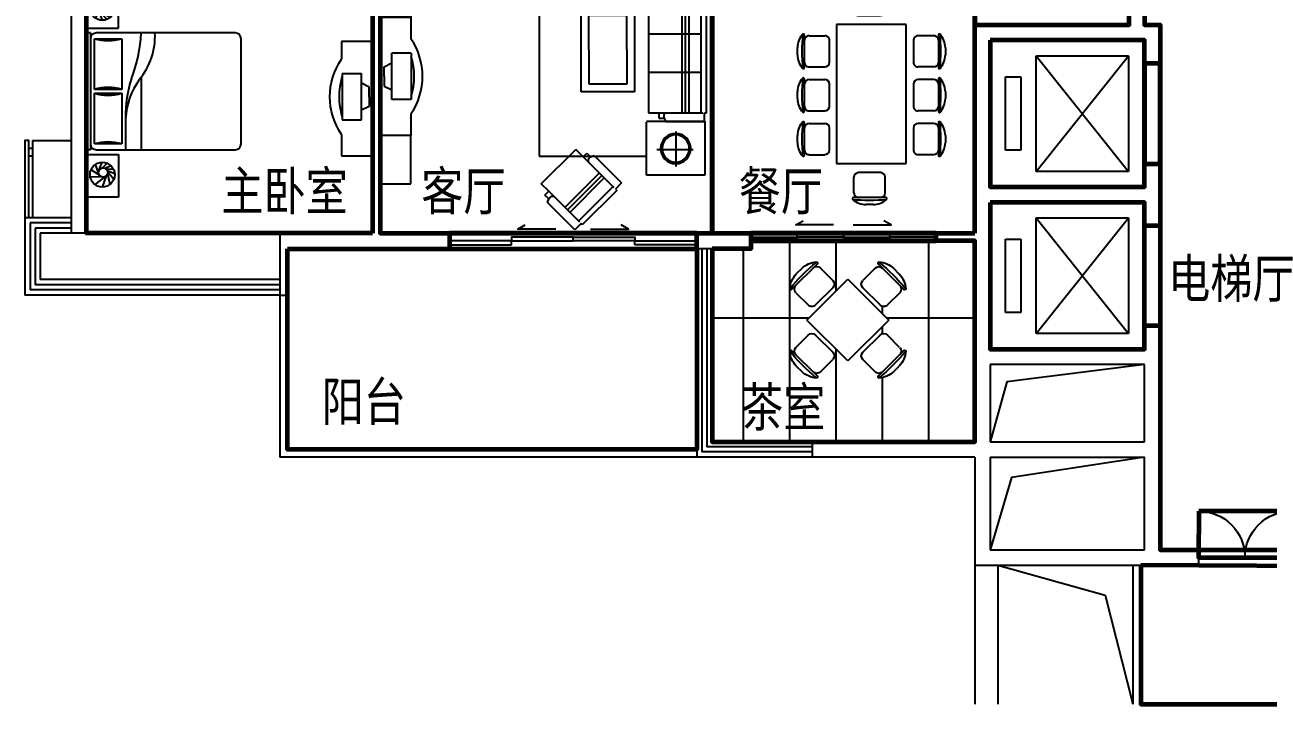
# Model space of a CAD drawing. Extents: x 866697 to 898497, y -913071 to -884071.
# Drawn here: x 866697 to 882797, y -901871 to -893071 of the extents above; entities that cross this region are included whole.
import ezdxf

# ---------------------------------------------------------------- set-up
doc = ezdxf.new("R2010")
doc.units = 0
doc.header["$LTSCALE"] = 1000
doc.header["$MEASUREMENT"] = 0
doc.layers.get('0').update_dxf_attribs({"linetype": 'CONTINUOUS'})
for name, color, linetype in [('3', 3, 'CONTINUOUS'), ('F', 8, 'CONTINUOUS'), ('L-LANGAN', 3, 'CONTINUOUS'), ('OTHER', 2, 'CONTINUOUS'), ('STAIR', 3, 'CONTINUOUS'), ('WALL', 2, 'CONTINUOUS'), ('WINDOW', 4, 'CONTINUOUS')]:
    doc.layers.add(name, color=color, linetype=linetype)
for name, color, linetype, lineweight in [('GT_卧室', 1, 'CONTINUOUS', 60), ('GT_客厅', 2, 'CONTINUOUS', 60), ('GT_玄关', 40, 'CONTINUOUS', 60), ('GT_电梯', 150, 'CONTINUOUS', 60), ('GT_过道', 30, 'CONTINUOUS', 60), ('GT_门', 245, 'CONTINUOUS', 60), ('GT_阳台', 6, 'CONTINUOUS', 60), ('GT_餐厅', 3, 'CONTINUOUS', 60), ('字', 7, 'CONTINUOUS', 0)]:
    doc.layers.add(name, color=color, linetype=linetype, lineweight=lineweight)
doc.layers.add('GT_阳光房', color=240, linetype='CONTINUOUS', lineweight=60, true_color=0xf7085c)
doc.styles.add('-宋体', font='', dxfattribs={"width": 0.6})
doc.styles.get('-宋体').set_extended_font_data('SimSun')

# ---------------------------------------------------------------- blocks, each defined once
blk = doc.blocks.new('M_A3PTU')
for p, q in [((-0.5, 0), (-0.499, -0.498)), ((0.5, 0), (0.499, -0.498))]:
    blk.add_line(p, q)
for centre, start, end in [((0.498, -0.001), 179.9237, 270.115), ((-0.498, -0.001), 269.885, 0.0763)]:
    blk.add_arc(centre, 0.498, start, end)
blk = doc.blocks.new('M_C31TFZ')
for p, q in [((-729, 395), (-404, 720)), ((-672, 593), (-602, 663)), ((-359, 669), (-200, 510)), ((348, 669), (189, 510)), ((393, 721), (718, 395)), ((591, 664), (661, 594)), ((-5, 527), (-536, -3)), ((525, -3), (-5, 527)), ((-678, 351), (-518, 192)), ((-423, 192), (-200, 415)), ((189, 415), (412, 192)), ((667, 351), (508, 192)), ((-536, -3), (-5, -533)), ((-5, -533), (525, -3)), ((-677, -357), (-518, -198)), ((-200, -421), (-423, -198)), ((412, -198), (190, -420)), ((667, -357), (508, -198)), ((-403, -726), (-729, -401)), ((718, -401), (393, -726)), ((-602, -670), (-672, -599)), ((-359, -675), (-200, -516)), ((349, -675), (190, -516)), ((661, -599), (591, -669))]:
    blk.add_line(p, q)
for centre, radius, start, end in [((1327, -1336), 2713, 129.8023, 140.1977), ((-386, 434), 316, 94.2735, 133.2349), ((-407, 621), 67.5, 45, 135), ((-408, 738), 10, 22.33, 94.2735), ((-418, 734), 20, 315, 22.33), ((396, 622), 67.5, 45, 135), ((407, 735), 20, 157.67, 225), ((398, 738), 10, 85.7265, 157.67), ((-1338, -1336), 2713, 39.8023, 50.1977), ((375, 434), 316, 46.7651, 85.7265), ((-442, 377), 316, 136.7651, 175.7265), ((-248, 462), 67.5, 315, 45), ((237, 462), 67.5, 135, 225), ((431, 377), 316, 4.2735, 43.2349), ((-747, 400), 10, 175.7265, 247.67), ((-743, 409), 20, 247.67, 315), ((-630, 399), 67.5, 135, 225), ((619, 399), 67.5, 315, 45), ((732, 409), 20, 225, 292.33), ((736, 400), 10, 292.33, 4.2735), ((-471, 239), 67.5, 225, 315), ((460, 240), 67.5, 225, 315), ((-471, -246), 67.5, 45, 135), ((460, -245), 67.5, 45, 135), ((-747, -406), 10, 112.33, 184.2735), ((-442, -383), 316, 184.2735, 223.2349), ((1328, 1330), 2713, 219.8023, 230.1977), ((-743, -415), 20, 45, 112.33), ((-630, -405), 67.5, 135, 225), ((-248, -468), 67.5, 315, 45), ((237, -468), 67.5, 135, 225), ((-1338, 1330), 2713, 309.8023, 320.1977), ((431, -383), 316, 316.7651, 355.7265), ((619, -405), 67.5, 315, 45), ((732, -415), 20, 67.67, 135), ((736, -406), 10, 355.7265, 67.67), ((-385, -440), 316, 226.7651, 265.7265), ((-407, -627), 67.5, 225, 315), ((-408, -744), 10, 265.7265, 337.67), ((-418, -741), 20, 337.67, 45), ((396, -627), 67.5, 225, 315), ((407, -740), 20, 135, 202.33), ((398, -744), 10, 202.33, 274.2735), ((375, -439), 316, 274.2735, 313.2349)]:
    blk.add_arc(centre, radius, start, end)
at = {"width": 0.8, "flags": 9}
for tag in ['XSIZE', 'YSIZE']:
    blk.add_attdef(tag, (0, 0), '', height=0.5, dxfattribs=at)
blk = doc.blocks.new('A$C77C702D5')
for p, q in [((400, 2609), (0, 2609)), ((400, 2609), (400, 2160)), ((0, 2160), (400, 2160)), ((400, 2160), (0, 2160)), ((400, 2160), (400, 1879)), ((154, 1092), (154, 1692)), ((404, 1692), (154, 1692)), ((404, 1692), (404, 1092)), ((54, 1517), (154, 1567)), ((54, 1392), (54, 1517)), ((54, 1392), (54, 1267)), ((54, 1267), (154, 1217)), ((404, 1092), (154, 1092)), ((400, 906), (400, 626)), ((400, 626), (0, 626)), ((400, 626), (0, 626)), ((400, 0), (400, 626)), ((0, 0), (400, 0))]:
    blk.add_line(p, q)
for centre, radius, start, end in [((-315, 1393), 865, 325.7553, 34.2447), ((-483, 1392), 925, 343.6295, 16.3705)]:
    blk.add_arc(centre, radius, start, end)
blk = doc.blocks.new('M_C30XGI')
for p, q in [((-689, 1088), (-589, 1088)), ((-57, 1088), (42, 1088)), ((574, 1088), (673, 1088)), ((-869, 988), (-409, 988)), ((-864, 920), (-864, 695)), ((-414, 920), (-414, 695)), ((-238, 988), (222, 988)), ((-233, 920), (-233, 695)), ((217, 920), (217, 695)), ((394, 988), (854, 988)), ((399, 920), (399, 695)), ((849, 920), (849, 695)), ((-797, 628), (-482, 628)), ((-165, 628), (150, 628)), ((466, 628), (781, 628)), ((-1023, 524), (-1023, -476)), ((977, 524), (-1023, 524)), ((977, -476), (977, 524)), ((-1514, -232), (-1514, 228)), ((-1447, 223), (-1222, 223)), ((1400, 223), (1175, 223)), ((1467, 228), (1467, -232)), ((-1614, -52), (-1614, 47)), ((-1154, -160), (-1154, 155)), ((1107, 155), (1107, -160)), ((1567, 47), (1567, -52)), ((-1447, -227), (-1222, -227)), ((1400, -227), (1175, -227)), ((-1023, -476), (977, -476)), ((-864, -873), (-864, -648)), ((-482, -580), (-797, -580)), ((-414, -873), (-414, -648)), ((-233, -873), (-233, -648)), ((150, -580), (-165, -580)), ((217, -873), (217, -648)), ((399, -873), (399, -648)), ((781, -580), (466, -580)), ((849, -873), (849, -648)), ((-409, -940), (-869, -940)), ((-589, -1040), (-689, -1040)), ((222, -940), (-238, -940)), ((42, -1040), (-57, -1040)), ((854, -940), (394, -940)), ((673, -1040), (574, -1040))]:
    blk.add_line(p, q)
for centre, radius, start, end in [((-679, 772), 316, 91.7651, 130.7265), ((-599, 772), 316, 49.2735, 88.2349), ((-48, 772), 316, 91.7651, 130.7265), ((32, 772), 316, 49.2735, 88.2349), ((584, 772), 316, 91.7651, 130.7265), ((664, 772), 316, 49.2735, 88.2349), ((-878, 1004), 10, 130.7265, 202.67), ((-869, 1008), 20, 202.67, 270), ((-639, -1690), 2713, 84.8023, 95.1977), ((-797, 920), 67.5, 90, 180), ((-482, 920), 67.5, 0, 90), ((-409, 1008), 20, 270, 337.33), ((-400, 1004), 10, 337.33, 49.2735), ((-247, 1004), 10, 130.7265, 202.67), ((-238, 1008), 20, 202.67, 270), ((-8, -1690), 2713, 84.8023, 95.1977), ((-165, 920), 67.5, 90, 180), ((150, 920), 67.5, 0, 90), ((222, 1008), 20, 270, 337.33), ((232, 1004), 10, 337.33, 49.2735), ((384, 1004), 10, 130.7265, 202.67), ((394, 1008), 20, 202.67, 270), ((624, -1690), 2713, 84.8023, 95.1977), ((466, 920), 67.5, 90, 180), ((781, 920), 67.5, 0, 90), ((854, 1008), 20, 270, 337.33), ((863, 1004), 10, 337.33, 49.2735), ((-797, 695), 67.5, 180, 270), ((-482, 695), 67.5, 270, 0), ((-165, 695), 67.5, 180, 270), ((150, 695), 67.5, 270, 0), ((466, 695), 67.5, 180, 270), ((781, 695), 67.5, 270, 0), ((-1299, 38), 316, 139.2735, 178.2349), ((1164, -2), 2713, 174.8023, 185.1977), ((-1530, 237), 10, 67.33, 139.2735), ((-1534, 228), 20, 0, 67.33), ((-1447, 155), 67.5, 90, 180), ((-1222, 155), 67.5, 0, 90), ((1175, 155), 67.5, 90, 180), ((1400, 155), 67.5, 0, 90), ((1487, 228), 20, 112.67, 180), ((1484, 237), 10, 40.7265, 112.67), ((-1210, -2), 2713, 354.8023, 5.1977), ((1252, 38), 316, 1.7651, 40.7265), ((-1299, -42), 316, 181.7651, 220.7265), ((-1447, -160), 67.5, 180, 270), ((-1222, -160), 67.5, 270, 0), ((1175, -160), 67.5, 180, 270), ((1400, -160), 67.5, 270, 0), ((1252, -42), 316, 319.2735, 358.2349), ((-1530, -241), 10, 220.7265, 292.67), ((-1534, -232), 20, 292.67, 0), ((1487, -232), 20, 180, 247.33), ((1484, -241), 10, 247.33, 319.2735), ((-797, -648), 67.5, 90, 180), ((-482, -648), 67.5, 0, 90), ((-165, -648), 67.5, 90, 180), ((150, -648), 67.5, 0, 90), ((466, -648), 67.5, 90, 180), ((781, -648), 67.5, 0, 90), ((-797, -873), 67.5, 180, 270), ((-482, -873), 67.5, 270, 0), ((-165, -873), 67.5, 180, 270), ((150, -873), 67.5, 270, 0), ((466, -873), 67.5, 180, 270), ((781, -873), 67.5, 270, 0), ((-869, -960), 20, 90, 157.33), ((-878, -957), 10, 157.33, 229.2735), ((-679, -725), 316, 229.2735, 268.2349), ((-639, 1737), 2713, 264.8023, 275.1977), ((-599, -725), 316, 271.7651, 310.7265), ((-409, -960), 20, 22.67, 90), ((-400, -957), 10, 310.7265, 22.67), ((-247, -957), 10, 157.33, 229.2735), ((-238, -960), 20, 90, 157.33), ((-8, 1737), 2713, 264.8023, 275.1977), ((-48, -725), 316, 229.2735, 268.2349), ((32, -725), 316, 271.7651, 310.7265), ((222, -960), 20, 22.67, 90), ((232, -957), 10, 310.7265, 22.67), ((384, -957), 10, 157.33, 229.2735), ((394, -960), 20, 90, 157.33), ((584, -725), 316, 229.2735, 268.2349), ((624, 1737), 2713, 264.8023, 275.1977), ((664, -725), 316, 271.7651, 310.7265), ((854, -960), 20, 22.67, 90), ((863, -957), 10, 310.7265, 22.67)]:
    blk.add_arc(centre, radius, start, end)
at = {"width": 0.8, "flags": 9}
for tag in ['XSIZE', 'YSIZE']:
    blk.add_attdef(tag, (0, 0), '', height=0.5, dxfattribs=at)
blk = doc.blocks.new('A$C67DA318A')
for p, q in [((775, 3919), (21, 3919)), ((21, 3919), (21, 3221)), ((774, 3221), (775, 3909)), ((833, 3419), (834, 3919)), ((834, 3919), (947, 3919)), ((947, 3942), (1578, 3942)), ((947, 3919), (947, 3942)), ((947, 3897), (947, 3191)), ((947, 3874), (1578, 3874)), ((1578, 3942), (1578, 3919)), ((1578, 3919), (1691, 3919)), ((1578, 3897), (1578, 3328)), ((1691, 3919), (1691, 3419)), ((1786, 3417), (1786, 3917)), ((1786, 3917), (1900, 3917)), ((1900, 3895), (1899, 3189)), ((1900, 3940), (2530, 3940)), ((1900, 3917), (1900, 3940)), ((1900, 3872), (2530, 3872)), ((2530, 3940), (2530, 3917)), ((2530, 3917), (2644, 3917)), ((2530, 3895), (2530, 3326)), ((2644, 3917), (2644, 3417)), ((398, 3786), (398, 3334)), ((1578, 3715), (947, 3715)), ((2530, 3713), (1899, 3713)), ((644, 3555), (173, 3555)), ((1578, 3669), (947, 3669)), ((1578, 3624), (947, 3624)), ((2530, 3667), (1899, 3667)), ((2530, 3622), (1899, 3622)), ((879, 3396), (833, 3419)), ((879, 3328), (879, 3396)), ((923, 3396), (945, 3419)), ((1600, 3396), (1578, 3419)), ((1646, 3396), (1600, 3396)), ((1691, 3419), (1646, 3396)), ((1646, 3396), (1646, 3328)), ((1831, 3394), (1786, 3417)), ((1831, 3326), (1831, 3394)), ((1831, 3394), (1877, 3394)), ((1877, 3394), (1899, 3417)), ((2552, 3394), (2530, 3417)), ((2598, 3394), (2552, 3394)), ((2644, 3417), (2598, 3394)), ((2598, 3394), (2598, 3326)), ((21, 3221), (774, 3221)), ((947, 3328), (879, 3328)), ((947, 3191), (947, 3328)), ((1578, 3328), (1577, 3191)), ((1646, 3328), (1578, 3328)), ((1899, 3326), (1831, 3326)), ((1899, 3189), (1899, 3326)), ((2530, 3326), (2530, 3189)), ((2598, 3326), (2530, 3326)), ((0, 3063), (23, 3063)), ((0, 1516), (0, 3063)), ((23, 3177), (524, 3177)), ((23, 3063), (23, 3177)), ((524, 3063), (46, 3063)), ((68, 1516), (69, 3063)), ((228, 3063), (227, 1516)), ((273, 3063), (273, 1516)), ((319, 3063), (318, 1516)), ((524, 3177), (546, 3132)), ((546, 3086), (524, 3063)), ((615, 3063), (524, 3063)), ((546, 3132), (615, 3132)), ((546, 3132), (546, 3086)), ((615, 3132), (615, 3063)), ((615, 3063), (751, 3063)), ((751, 3063), (751, 1516)), ((1577, 3191), (947, 3191)), ((2530, 3189), (1899, 3189)), ((2165, 3187), (2165, 953)), ((932, 2879), (931, 1785)), ((1620, 2878), (932, 2879)), ((1032, 2779), (1031, 1885)), ((1520, 2778), (1032, 2779)), ((1519, 1885), (1520, 2778)), ((1619, 1785), (1620, 2878)), ((751, 2540), (68, 2540)), ((751, 2040), (68, 2040)), ((931, 1785), (1619, 1785)), ((1031, 1885), (1519, 1885)), ((23, 1516), (0, 1516)), ((23, 1403), (23, 1516)), ((523, 1516), (45, 1516)), ((546, 1494), (523, 1516)), ((614, 1516), (523, 1516)), ((546, 1448), (546, 1494)), ((614, 1516), (614, 1448)), ((751, 1516), (614, 1516)), ((774, 1407), (20, 1407)), ((20, 1407), (20, 708)), ((523, 1403), (23, 1403)), ((546, 1448), (523, 1403)), ((614, 1448), (546, 1448)), ((774, 708), (774, 1396)), ((397, 1273), (397, 821)), ((643, 1042), (172, 1042)), ((1194, 542), (1692, 1041)), ((1548, 993), (1499, 944)), ((1596, 944), (1548, 993)), ((1692, 1041), (1596, 944)), ((2138, 595), (1692, 1041)), ((2165, 953), (774, 954)), ((1451, 961), (1097, 607)), ((1499, 944), (1451, 961)), ((1499, 944), (1531, 912)), ((1531, 912), (1531, 880)), ((20, 708), (774, 708)), ((1768, 225), (1322, 671)), ((1800, 257), (1354, 703)), ((1832, 290), (1387, 735)), ((1097, 607), (1177, 526)), ((1177, 526), (1161, 510)), ((1161, 510), (1607, 64)), ((1210, 558), (1655, 113)), ((1639, 97), (2041, 499)), ((2041, 499), (2138, 595)), ((2090, 450), (2041, 499)), ((1703, 0), (2057, 354)), ((2009, 434), (1977, 434)), ((2041, 402), (2009, 434)), ((2041, 402), (2090, 450)), ((2057, 354), (2041, 402)), ((1607, 64), (1623, 80)), ((1623, 80), (1703, 0))]:
    blk.add_line(p, q)
for centre, radius in [((398, 3565), 196), ((398, 3565), 176), ((397, 1052), 196), ((397, 1052), 176)]:
    blk.add_circle(centre, radius)
blk = doc.blocks.new('A$C08F10900')
for p, q in [((133, 1202), (133, 1482)), ((133, 1482), (533, 1482)), ((533, 1482), (533, 1)), ((143, 415), (143, 1015)), ((143, 1015), (393, 1015)), ((393, 1015), (393, 415)), ((493, 840), (393, 890)), ((493, 715), (493, 840)), ((493, 715), (493, 590)), ((493, 590), (393, 540)), ((143, 415), (393, 415)), ((133, 0), (133, 228)), ((533, 1), (133, 0))]:
    blk.add_line(p, q)
for centre, radius, start, end in [((848, 715), 865, 145.7553, 214.2447), ((1031, 715), 925, 163.6295, 196.3705)]:
    blk.add_arc(centre, radius, start, end)
blk = doc.blocks.new('A$C314C3C37')
for p, q in [((0, 2744), (0, 2191)), ((412, 2744), (0, 2744)), ((412, 2191), (412, 2744)), ((234, 2480), (105, 2578)), ((255, 2467), (203, 2612)), ((271, 2439), (301, 2579)), ((199, 2481), (48, 2484)), ((165, 2458), (57, 2390)), ((154, 2428), (116, 2319)), ((267, 2396), (364, 2436)), ((272, 2411), (353, 2511)), ((164, 2390), (201, 2292)), ((199, 2365), (264, 2304)), ((238, 2368), (313, 2334)), ((254, 2379), (345, 2375)), ((0, 2191), (412, 2191)), ((0, 2129), (0, 615)), ((50, 2129), (0, 2129)), ((50, 2129), (50, 615)), ((1924, 2129), (126, 2129)), ((101, 1397), (101, 2053)), ((101, 2053), (454, 2053)), ((454, 2053), (454, 1397)), ((2000, 690), (2000, 2053)), ((707, 1549), (707, 615)), ((454, 1397), (101, 1397)), ((101, 690), (101, 1347)), ((101, 1347), (454, 1347)), ((454, 1347), (454, 690)), ((505, 1031), (505, 615)), ((454, 690), (101, 690)), ((50, 615), (0, 615)), ((0, 0), (0, 553)), ((0, 553), (412, 553)), ((126, 615), (1924, 615)), ((412, 553), (412, 0)), ((165, 286), (57, 354)), ((154, 316), (116, 425)), ((164, 354), (201, 452)), ((199, 378), (264, 440)), ((238, 375), (313, 409)), ((254, 365), (345, 368)), ((267, 348), (364, 307)), ((272, 333), (353, 232)), ((199, 262), (48, 259)), ((234, 264), (105, 166)), ((255, 276), (203, 132)), ((271, 305), (301, 165)), ((412, 0), (0, 0))]:
    blk.add_line(p, q)
for centre, radius in [((204, 2452), 160), ((214, 2423), 60), ((204, 292), 160), ((214, 320), 60)]:
    blk.add_circle(centre, radius)
for centre, radius, start, end in [((126, 2053), 75.7, 90, 180), ((-1149, 2214), 1857, 338.5931, 357.384), ((-6, 2091), 892, 320.4539, 2.4327), ((1924, 2053), 75.7, 0, 90), ((278, 2659), 631, 253.7398, 286.2602), ((2088, 1052), 1584, 162.1966, 180.7418), ((1432, 977), 928, 143.9597, 177.4602), ((278, 791), 631, 73.7398, 106.2602), ((278, 1952), 631, 253.7398, 286.2602), ((126, 690), 75.7, 180, 270), ((278, 85), 631, 73.7398, 106.2602), ((1924, 690), 75.7, 270, 0)]:
    blk.add_arc(centre, radius, start, end)

msp = doc.modelspace()

# ---------------------------------------------------------------- linework, layer by layer
at = {"layer": '3'}
for p, q in [((866797, -894571), (866797, -895571)), ((869997, -896571), (869997, -898671)), ((870097, -896571), (870097, -898571)), ((875397, -898671), (869997, -898671)), ((875397, -898571), (870097, -898571)), ((878997, -900071), (878997, -901871)), ((879297, -900071), (879297, -901871)), ((881047, -900071), (881047, -901871)), ((881147, -900071), (881147, -901871))]:
    msp.add_line(p, q, dxfattribs=at)
msp.add_lwpolyline([(879297, -900071), (880688, -900458), (881047, -901871)], dxfattribs=at)
at = {"layer": 'F'}
for p, q in [((876597, -895871), (876597, -898471)), ((877197, -895871), (877197, -896521)), ((878397, -895871), (878397, -898471)), ((875997, -895971), (875997, -898471)), ((877797, -896716), (877797, -896808)), ((876846, -896871), (875597, -896871)), ((878997, -896871), (877860, -896871)), ((877797, -896981), (877797, -897073)), ((877197, -897269), (877197, -898471)), ((877797, -897641), (877797, -898471))]:
    msp.add_line(p, q, dxfattribs=at)
at = {"layer": 'GT_卧室'}
msp.add_lwpolyline([(871197, -895771), (867497, -895771), (867497, -890571), (871197, -890571), (871197, -895771)], dxfattribs=at)
at = {"layer": 'GT_客厅'}
msp.add_lwpolyline([(875597, -890571), (871297, -890571), (871297, -895771), (875597, -895771), (875597, -890571)], dxfattribs=at)
at = {"layer": 'GT_玄关'}
msp.add_lwpolyline([(878997, -890571), (878997, -893071), (880997, -893071), (880997, -890571), (878997, -890571)], dxfattribs=at)
at = {"layer": 'GT_电梯'}
for points in [[(879197, -893271), (879197, -895171), (881197, -895171), (881197, -893271), (879197, -893271)], [(879197, -895371), (879197, -897271), (881197, -897271), (881197, -895371), (879197, -895371)]]:
    msp.add_lwpolyline(points, dxfattribs=at)
at = {"layer": 'GT_过道'}
for points in [[(881197, -891671), (881197, -893071), (881397, -893071), (881397, -899871), (883397, -899871), (883397, -891671), (881197, -891671)], [(881147, -900071), (881147, -901871), (884147, -901871), (884147, -900088), (881147, -900071)]]:
    msp.add_lwpolyline(points, dxfattribs=at)
at = {"layer": 'GT_门', "elevation": 0}
for points in [[(881397, -893571), (881197, -893571), (881197, -894871), (881397, -894871), (881397, -893571)], [(881899, -899373), (881897, -899971), (883097, -899971), (883095, -899373), (881899, -899373)]]:
    msp.add_lwpolyline(points, dxfattribs=at)
at = {"layer": 'GT_门'}
for points in [[(872197, -895771), (872197, -895971), (875397, -895971), (875397, -895771), (872197, -895771)], [(876097, -895771), (876097, -895871), (878497, -895871), (878497, -895821), (878497, -895771), (876097, -895771)], [(881197, -895671), (881397, -895671), (881397, -896971), (881197, -896971), (881197, -895671)]]:
    msp.add_lwpolyline(points, dxfattribs=at)
at = {"layer": 'GT_阳光房'}
msp.add_lwpolyline([(875597, -895971), (875597, -898471), (878997, -898471), (878997, -895871), (876097, -895871), (876097, -895971), (875597, -895971)], dxfattribs=at)
at = {"layer": 'GT_阳台'}
msp.add_lwpolyline([(870097, -895971), (875397, -895971), (875397, -898571), (870097, -898571), (870097, -895971)], dxfattribs=at)
at = {"layer": 'GT_餐厅'}
msp.add_lwpolyline([(878997, -895771), (878997, -890571), (875597, -890571), (875597, -895771), (878997, -895771)], dxfattribs=at)
at = {"layer": 'L-LANGAN'}
for p, q in [((866797, -894671), (866747, -894671)), ((866797, -894571), (867297, -894571)), ((866797, -894771), (866747, -894771))]:
    msp.add_line(p, q, dxfattribs=at)
msp.add_lwpolyline([(866747, -895571), (866747, -894571), (866697, -894571), (866697, -895571)], dxfattribs=at)
at = {"layer": 'OTHER', "elevation": 0}
for points in [[(877170, -895664), (876680, -895664), (876774, -895610)], [(877424, -895664), (877914, -895664), (877820, -895610)], [(873571, -895717), (873081, -895717), (873175, -895663)], [(874023, -895717), (874513, -895717), (874420, -895663)]]:
    msp.add_lwpolyline(points, dxfattribs=at)
at = {"layer": 'STAIR'}
for p, q in [((879795, -894971), (879795, -893471)), ((879795, -893471), (880990, -893471)), ((879795, -894971), (880990, -893471)), ((879795, -893471), (880990, -894971)), ((880990, -893471), (880990, -894971)), ((881197, -894871), (881197, -893571)), ((879396, -894696), (879396, -893746)), ((879396, -893746), (879595, -893746)), ((879595, -893746), (879595, -894696)), ((879595, -894696), (879396, -894696)), ((880990, -894971), (879795, -894971)), ((879795, -895571), (880990, -897071)), ((879795, -897071), (880990, -895571)), ((879795, -895571), (880990, -895571)), ((879795, -897071), (879795, -895571)), ((880990, -895571), (880990, -897071)), ((881197, -896971), (881197, -895671)), ((879396, -895846), (879595, -895846)), ((879396, -896796), (879396, -895846)), ((879595, -895846), (879595, -896796)), ((879595, -896796), (879396, -896796)), ((880990, -897071), (879795, -897071))]:
    msp.add_line(p, q, dxfattribs=at)
at = {"layer": 'WALL'}
for p, q in [((871297, -890471), (871297, -895771)), ((867297, -890571), (867297, -895771)), ((867497, -890571), (867497, -895771)), ((871197, -890571), (871197, -895771)), ((881197, -892921), (881197, -893071)), ((878997, -893071), (878997, -895771)), ((880997, -893071), (878997, -893071)), ((881397, -893071), (881197, -893071)), ((881397, -893571, 0), (881397, -893071)), ((879197, -893271), (879197, -895171)), ((881197, -893271), (879197, -893271)), ((881197, -893571), (881197, -893271)), ((881397, -893571), (881197, -893571)), ((881397, -894871), (881197, -894871)), ((881197, -895171), (881197, -894871)), ((881397, -895671, 0), (881397, -894871, 0)), ((881197, -895171, 0), (879197, -895171)), ((879197, -895371), (879197, -897271)), ((881197, -895371, 0), (879197, -895371)), ((881197, -895671), (881197, -895371)), ((867497, -895771), (867297, -895771)), ((871197, -895771), (869997, -895771)), ((869997, -895771), (869997, -896571)), ((872197, -895771), (871297, -895771)), ((872197, -895971), (872197, -895771)), ((876097, -895771), (875397, -895771)), ((875397, -895971), (875397, -895771)), ((876097, -895971), (876097, -895771)), ((878997, -895771), (878497, -895771)), ((878497, -895771), (878497, -895871)), ((881397, -895671), (881197, -895671)), ((878997, -895871), (878497, -895871)), ((878997, -895871), (878997, -898471)), ((872197, -895971), (870097, -895971)), ((870097, -895971), (870097, -896571)), ((876097, -895971), (875397, -895971)), ((869997, -896571), (870097, -896571)), ((881397, -896971), (881197, -896971)), ((881197, -897271), (881197, -896971)), ((881397, -899871, 0), (881397, -896971, 0)), ((881197, -897271, 0), (879197, -897271)), ((879197, -897471), (879197, -898471)), ((881197, -897471, 0), (879197, -897471)), ((881197, -898471), (881197, -897471)), ((878997, -898471), (876897, -898471)), ((876897, -898671), (876897, -898471)), ((879197, -898471), (881197, -898471)), ((878997, -898671), (876897, -898671)), ((878997, -898671), (878997, -900071)), ((879197, -898671), (879197, -899871)), ((879197, -898671, 0), (881197, -898671)), ((881197, -899871, 0), (881197, -898671)), ((879197, -899871), (881197, -899871, 0)), ((881397, -899871, 0), (881897, -899871, 0)), ((881897, -899871, 0), (881897, -900071, 0)), ((878997, -900071), (881897, -900071, 0))]:
    msp.add_line(p, q, dxfattribs=at)
at = {"layer": 'WINDOW'}
for p, q in [((866697, -895571), (866697, -896571)), ((867297, -895571), (866697, -895571)), ((866764, -895638), (866764, -896504)), ((867297, -895638), (866764, -895638)), ((866830, -895704), (866830, -896438)), ((867297, -895704), (866830, -895704)), ((866897, -895771), (866897, -896371)), ((867297, -895771), (866897, -895771)), ((869997, -895771), (867497, -895771)), ((877897, -895871), (876097, -895871)), ((875397, -895971), (872197, -895971)), ((875397, -895971), (875397, -898671)), ((875464, -895971), (875464, -898604)), ((875530, -895971), (875530, -898538)), ((875597, -895971), (875597, -898471)), ((869997, -896438), (866830, -896438)), ((869997, -896371), (866897, -896371)), ((869997, -896571), (866697, -896571)), ((869997, -896504), (866764, -896504)), ((876897, -898538), (875530, -898538)), ((876897, -898471), (875597, -898471)), ((876897, -898671), (875397, -898671)), ((876897, -898604), (875464, -898604)), ((883097, -899871, 0), (881897, -899871, 0))]:
    msp.add_line(p, q, dxfattribs=at)
for points in [[(876697, -895821), (876697, -895771), (877297, -895771), (877297, -895821)], [(877897, -895821), (877897, -895771), (877297, -895771), (877297, -895821)], [(872997, -895921), (872997, -895871), (872197, -895871), (872197, -895921)], [(873797, -895871), (873797, -895821), (872997, -895821), (872997, -895871)], [(873797, -895871), (873797, -895821), (874597, -895821), (874597, -895871)], [(874597, -895921), (874597, -895871), (875397, -895871), (875397, -895921)], [(876097, -895871), (876097, -895821), (876697, -895821), (876697, -895871)], [(878497, -895871), (878497, -895821), (877897, -895821), (877897, -895871)]]:
    msp.add_lwpolyline(points, close=True, dxfattribs=at)
at = {"layer": 'WINDOW', "elevation": 0}
msp.add_lwpolyline([(881197, -897471), (879414, -897694), (879197, -898471)], dxfattribs=at)
at = {"layer": 'WINDOW'}
msp.add_lwpolyline([(881197, -898671), (879473, -898934), (879197, -899871)], dxfattribs=at)

# ---------------------------------------------------------------- block references
at = {"layer": 'F', "xscale": -1}
for name, p in [('A$C67DA318A', (875522, -895726)), ('M_C31TFZ', (877348, -896892, 0))]:
    msp.add_blockref(name, p, dxfattribs=at)
at = {"layer": 'F'}
for name, p in [('A$C314C3C37', (867497, -895304)), ('A$C77C702D5', (871297, -895132))]:
    msp.add_blockref(name, p, dxfattribs=at)
at = {"layer": 'F', "xscale": 0.8999999999068677, "yscale": 0.8999999999068677, "zscale": 0.9, "rotation": 270}
msp.add_blockref('M_C30XGI', (877638, -893989), dxfattribs=at)
at = {"layer": 'F', "xscale": -1, "rotation": 180}
msp.add_blockref('A$C08F10900', (870664, -893288), dxfattribs=at)
at = {"layer": 'WINDOW', "xscale": -1200, "yscale": 1200, "zscale": 1200, "rotation": 180}
msp.add_blockref('M_A3PTU', (882497, -899971, 0), dxfattribs=at)

# ---------------------------------------------------------------- texts
at = {"layer": '字', "style": '-宋体', "width": 0.8}
for s, p in [('主卧室', (869242, -895474, 0)), ('客厅', (871830, -895474, 0)), ('餐厅', (875941, -895474, 0)), ('电梯厅', (881502, -896607)), ('阳台', (870541, -898200, 0)), ('茶室', (875972, -898273, 0))]:
    msp.add_text(s, height=500, dxfattribs=at).set_placement(p)

doc.saveas('drawing.dxf')
